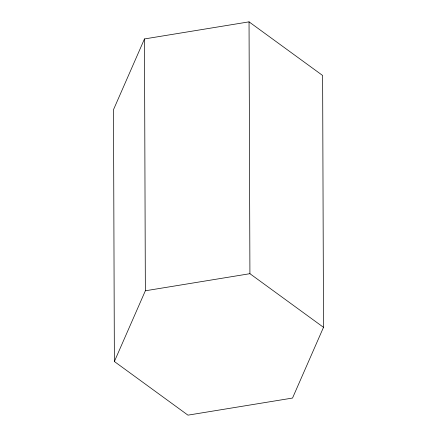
<?xml version="1.0" encoding="UTF-8"?>
<svg xmlns="http://www.w3.org/2000/svg" width="437" height="437" viewBox="0 0 437 437"><rect width="100%" height="100%" fill="white"/><g stroke="black" fill="none" stroke-linecap="round" stroke-linejoin="round"><path stroke-width="0.66" d="M144.472 38.942L113.494 109.676L114.374 361.514L187.959 415.15L292.528 398.058L323.506 327.324L322.626 75.486L249.041 21.85L144.472 38.942L145.352 290.785L114.374 361.514M145.352 290.785L249.92 273.693L323.506 327.324M249.041 21.85L249.92 273.693"/></g></svg>
